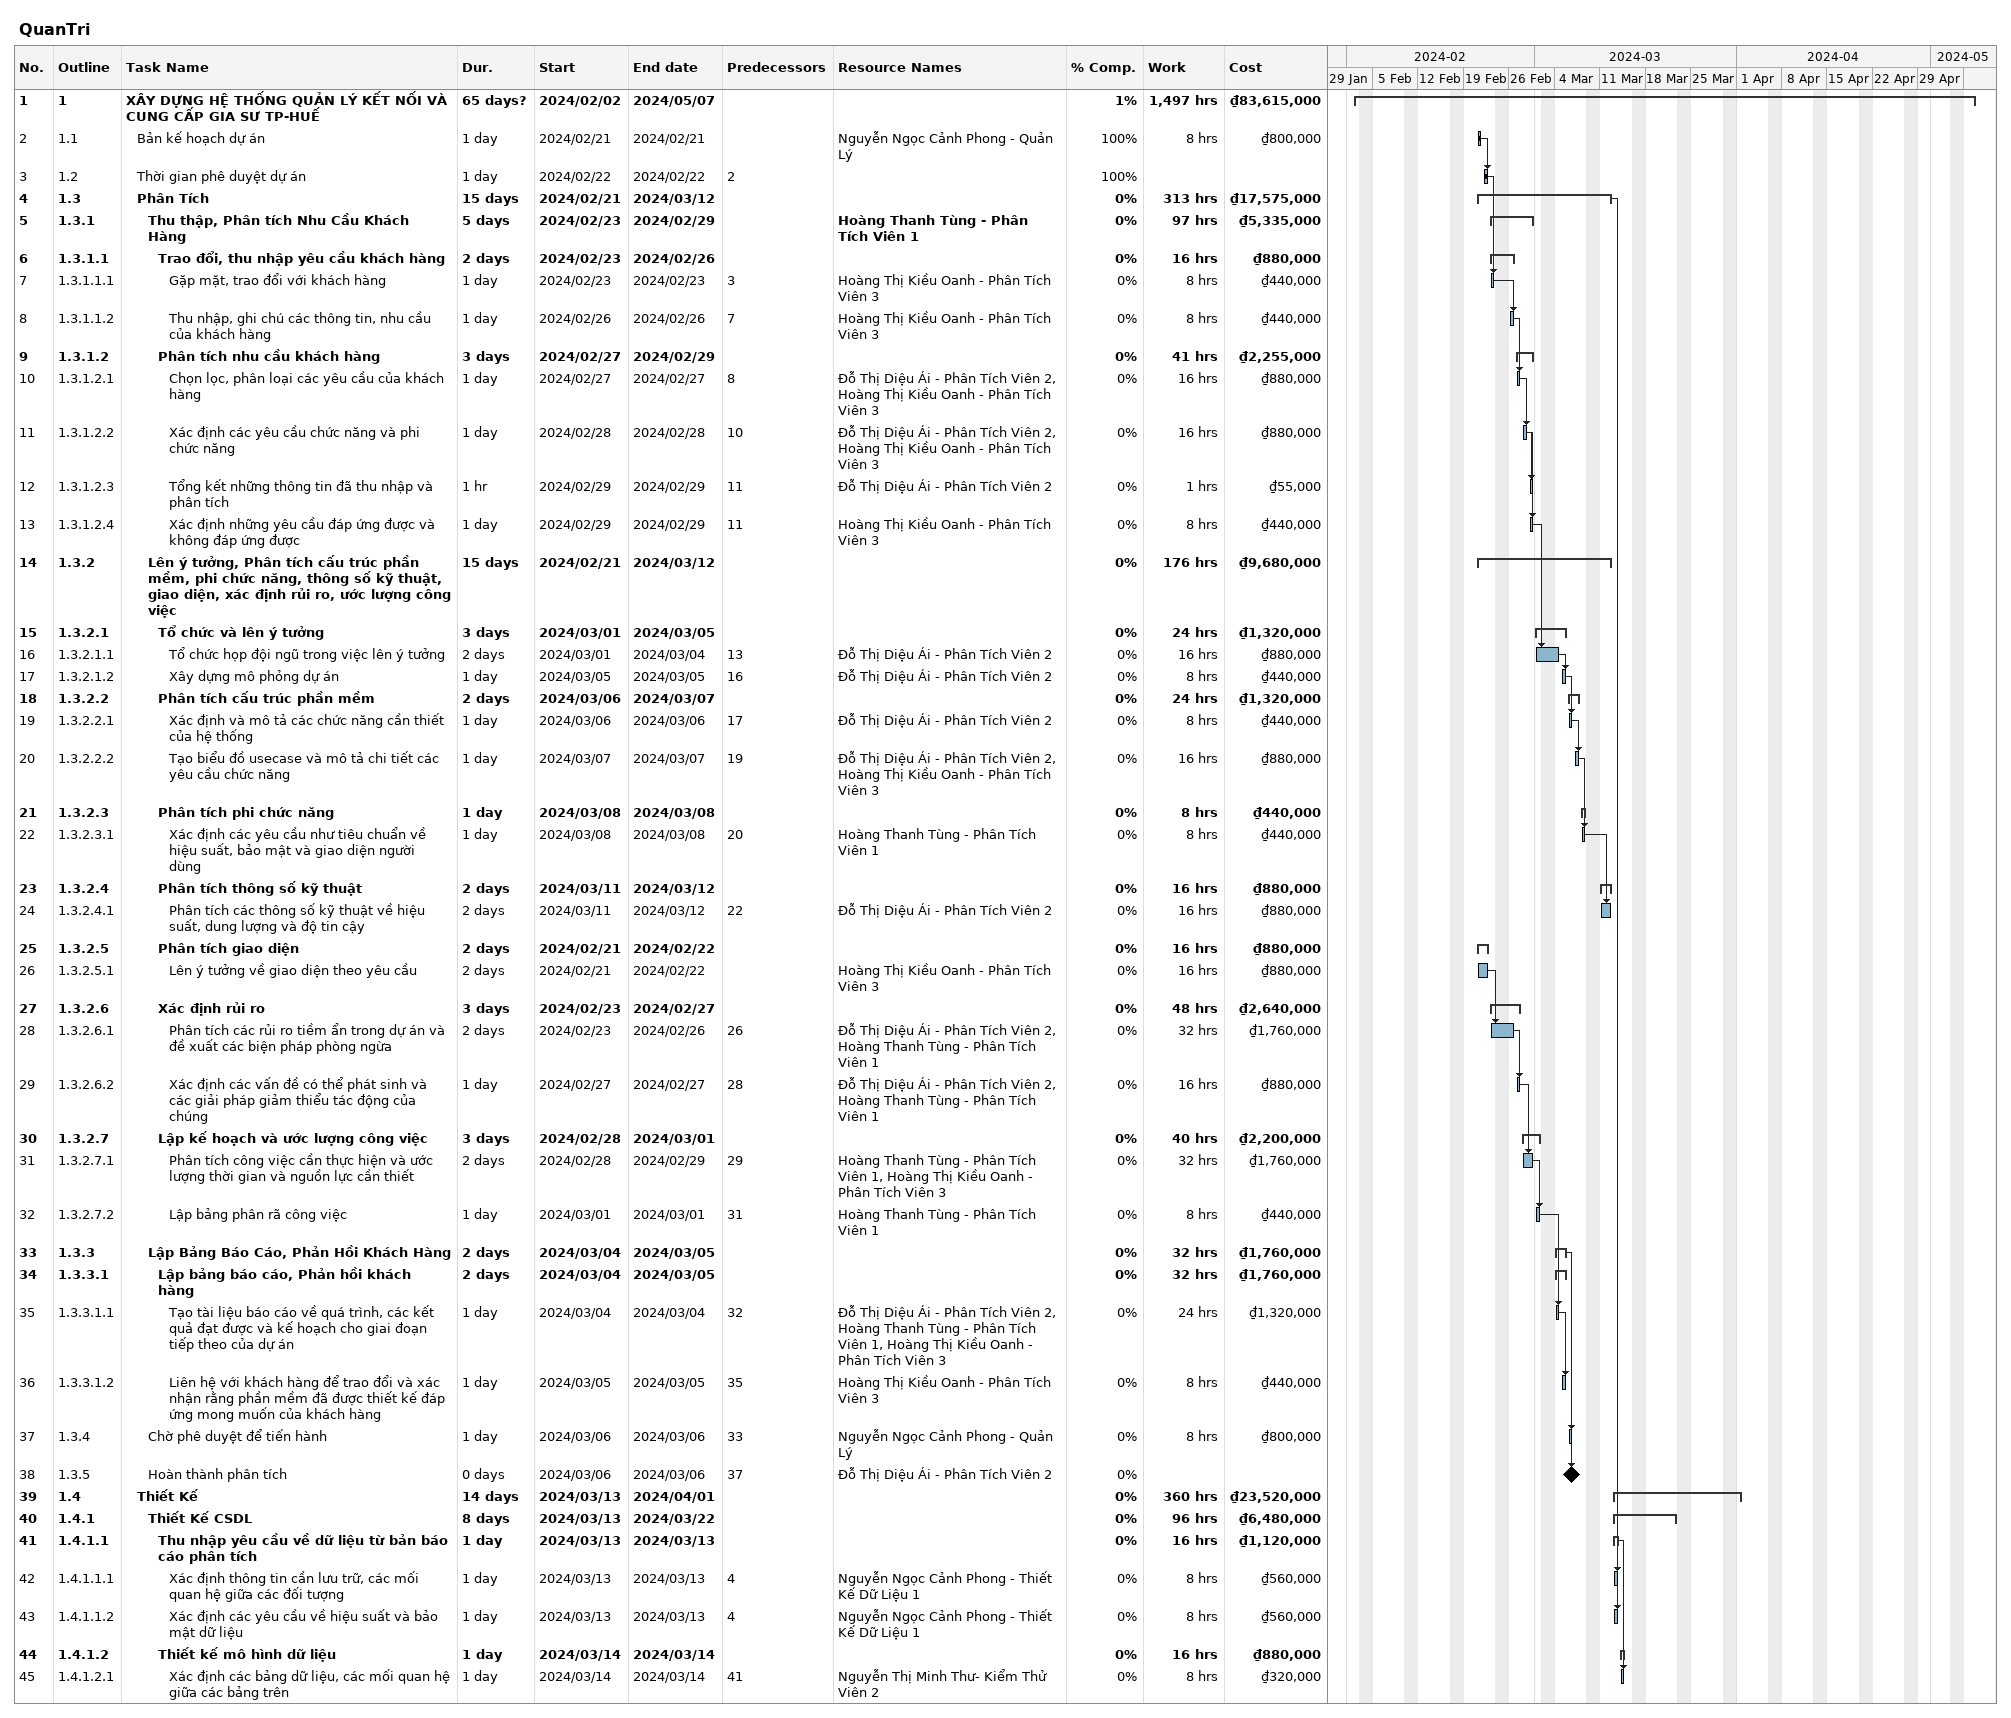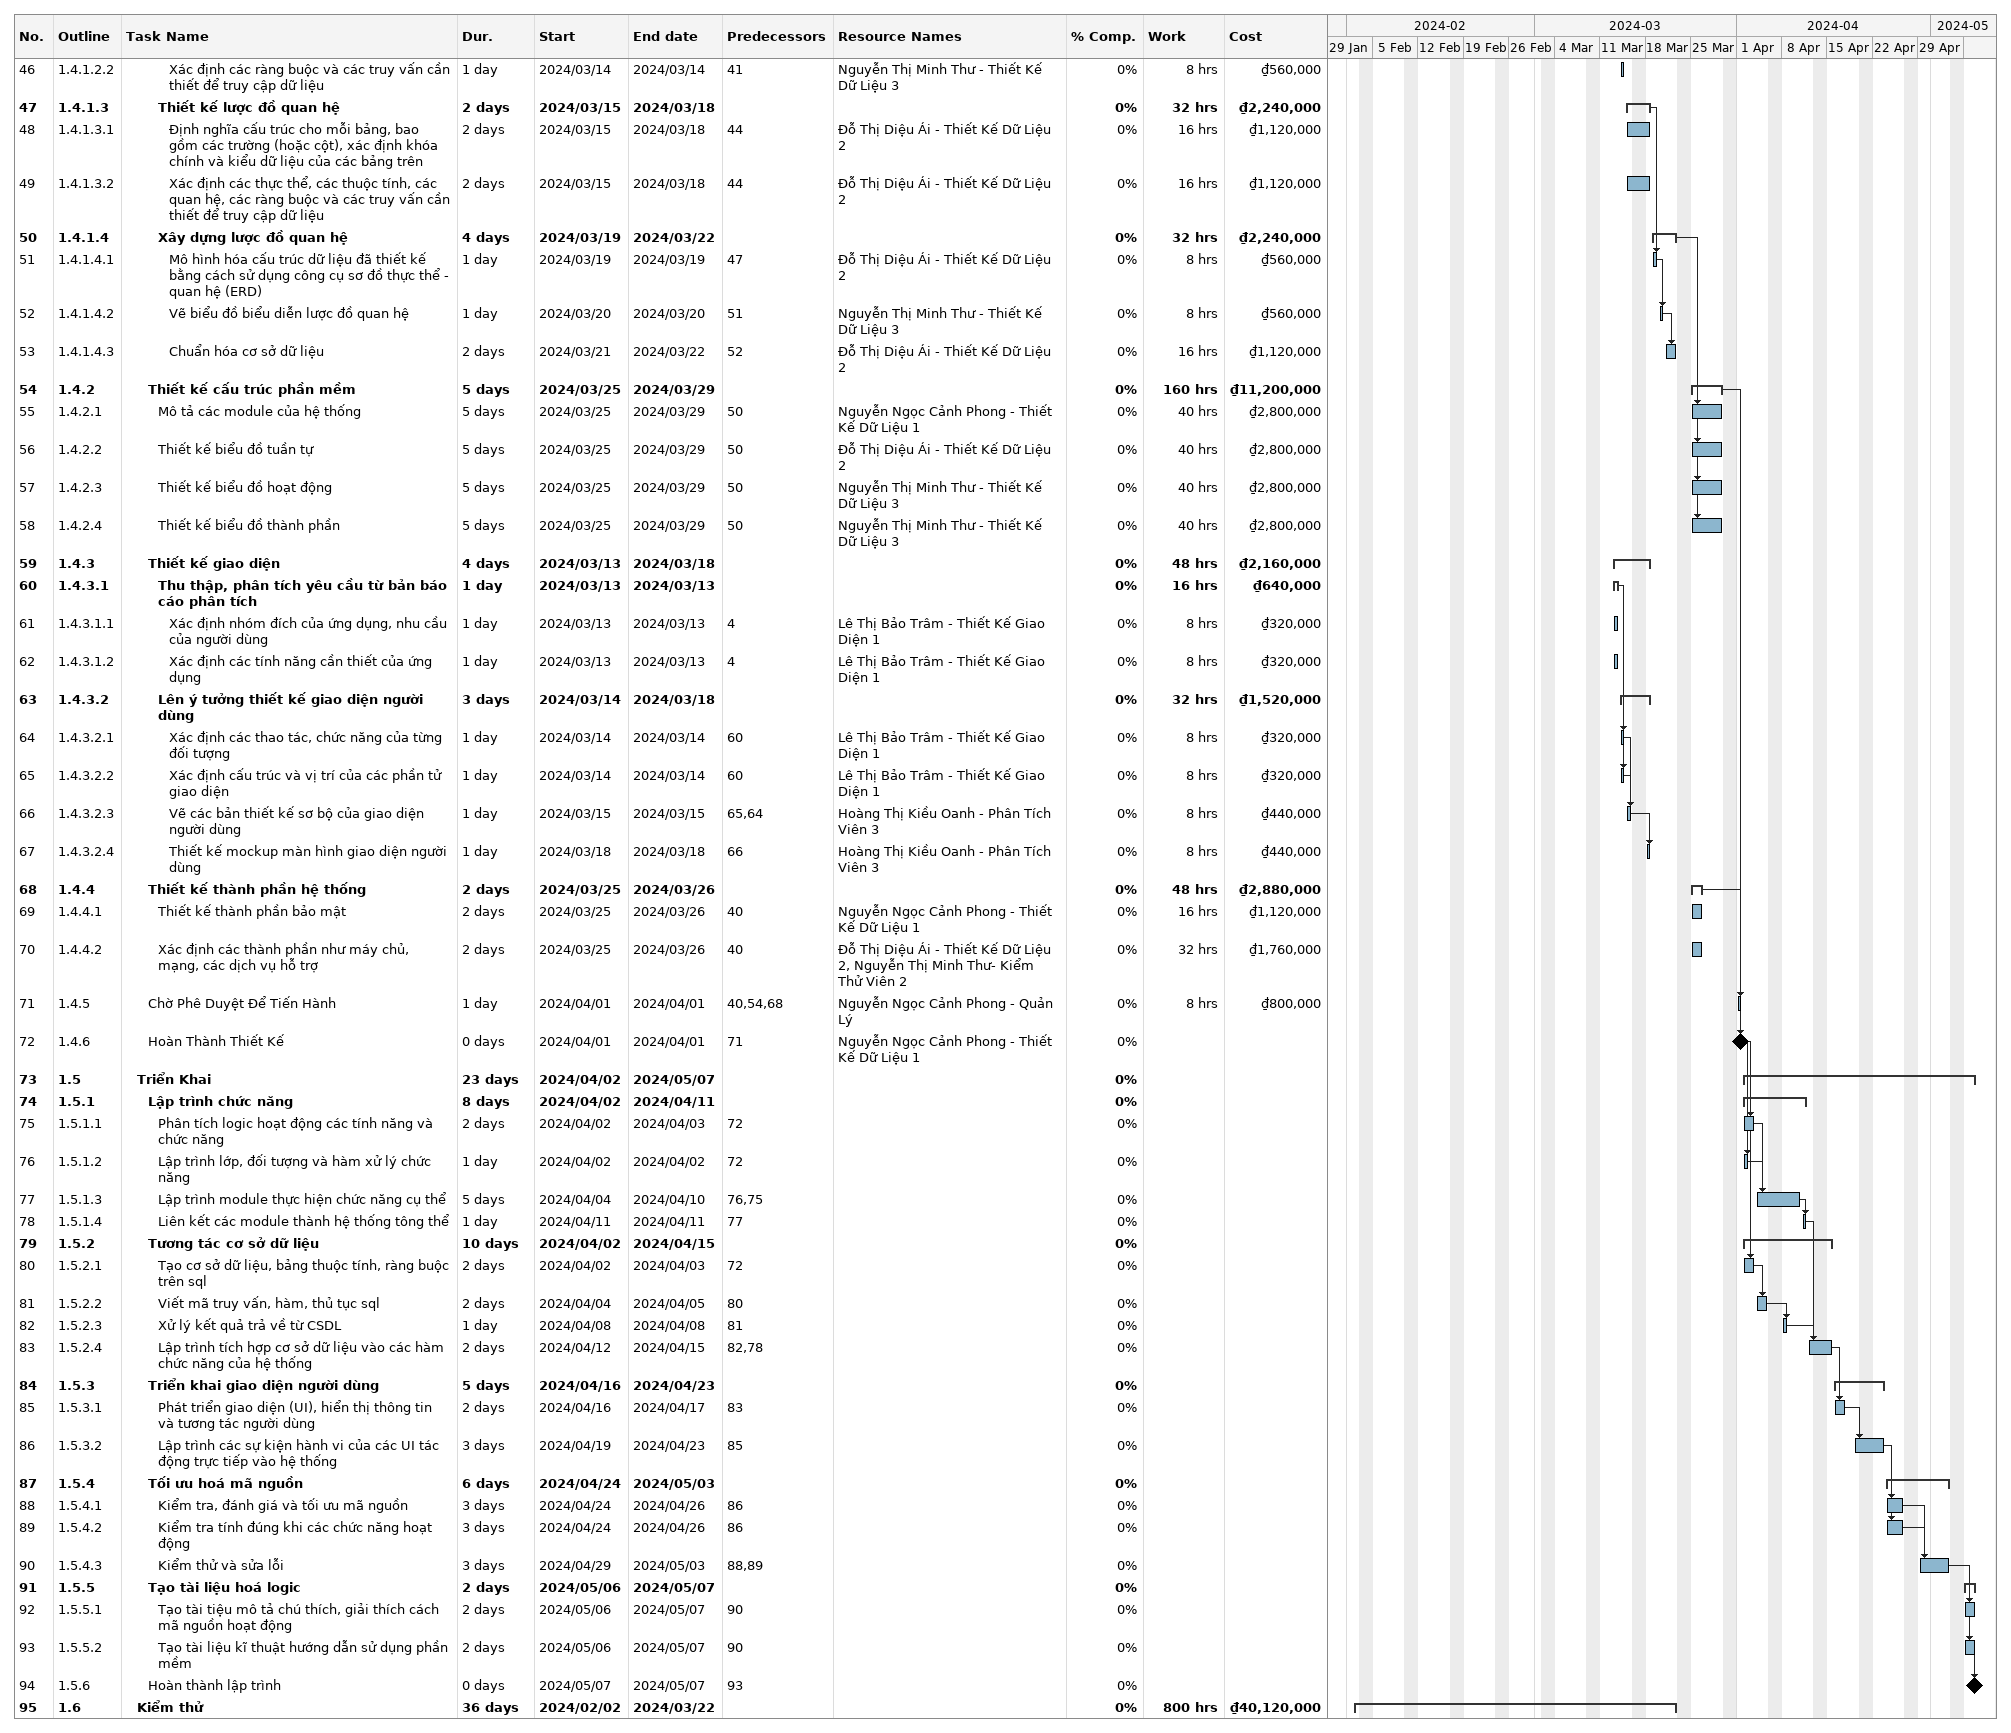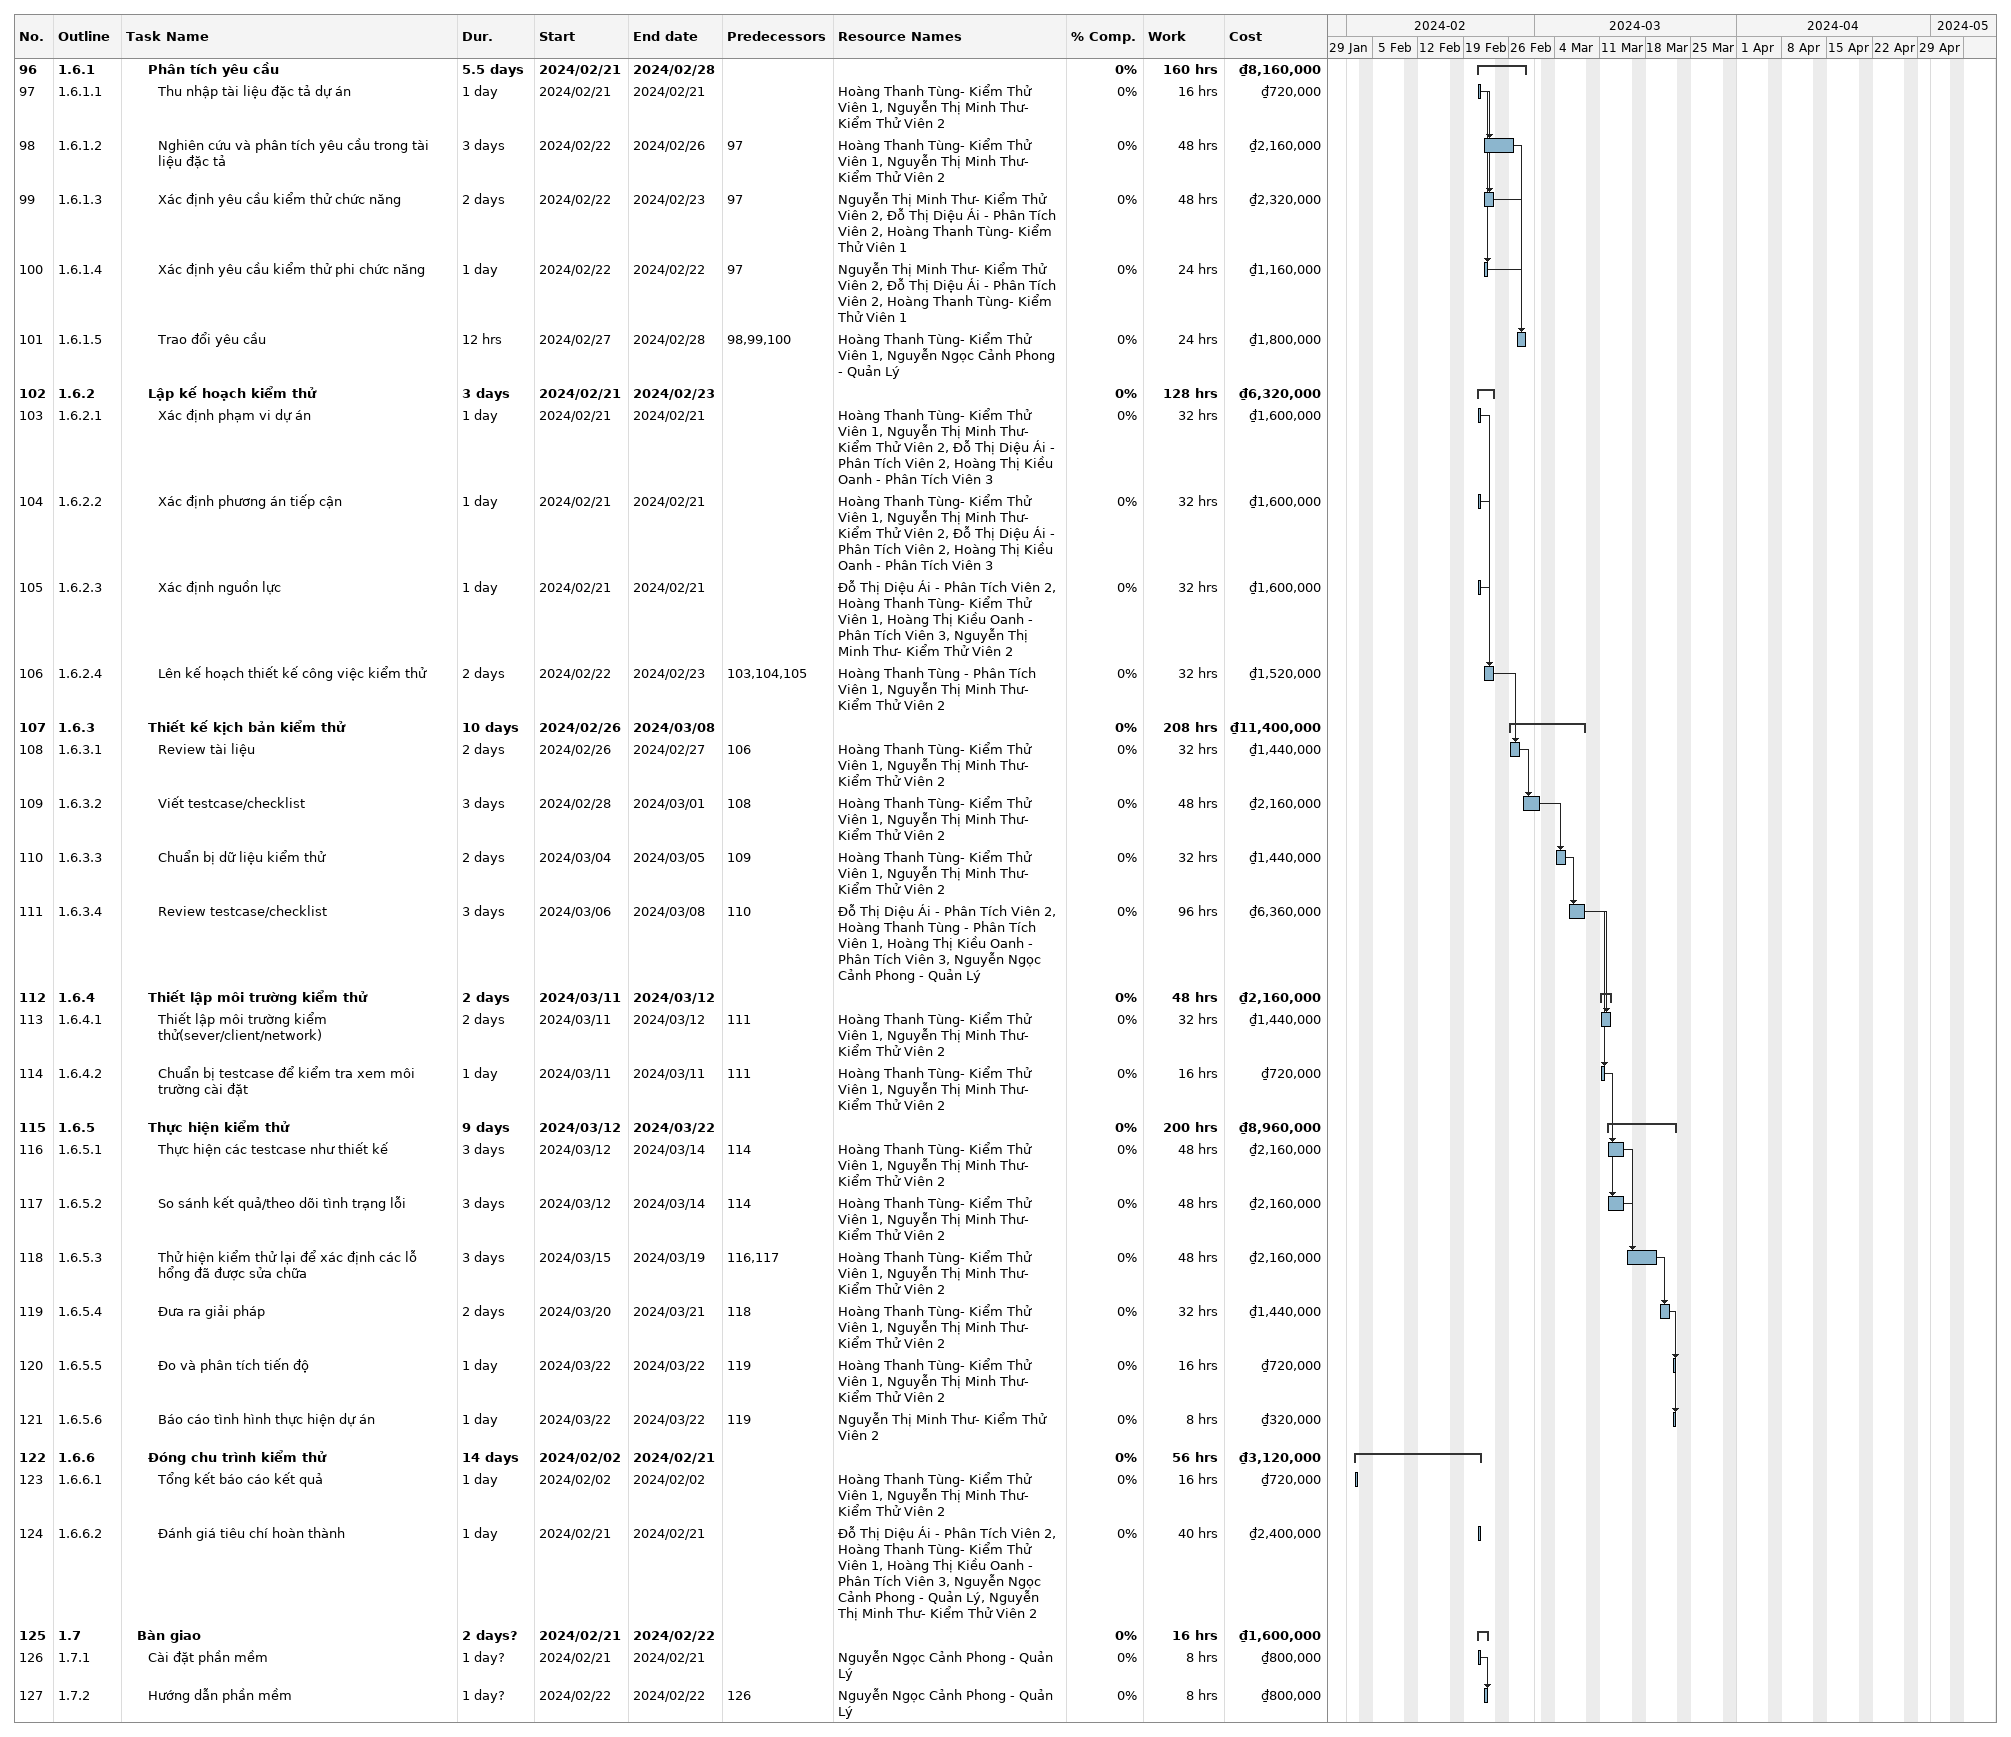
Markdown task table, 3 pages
QuanTri

| ID | WBS | Task | Duration | Start | Finish | Predecessors | Resources | % complete | Work (h) | Cost (₫) |
|---|---|---|---|---|---|---|---|---|---|---|
| 1 | 1 | **XÂY DỰNG HỆ THỐNG QUẢN LÝ KẾT NỐI VÀ CUNG CẤP GIA SƯ TP-HUẾ** | 65d? | 2024-02-02 | 2024-05-07 |  |  | 1 | 1497 | 83615000 |
| 2 | 1.1 | Bản kế hoạch dự án | 1d | 2024-02-21 | 2024-02-21 |  | Nguyễn Ngọc Cảnh Phong - Quản Lý | 100 | 8 | 800000 |
| 3 | 1.2 | Thời gian phê duyệt dự án | 1d | 2024-02-22 | 2024-02-22 | 2 |  | 100 |  |  |
| 4 | 1.3 | **Phân Tích** | 15d | 2024-02-21 | 2024-03-12 |  |  | 0 | 313 | 17575000 |
| 5 | 1.3.1 | **Thu thập, Phân tích Nhu Cầu Khách Hàng** | 5d | 2024-02-23 | 2024-02-29 |  | Hoàng Thanh Tùng - Phân Tích Viên 1 | 0 | 97 | 5335000 |
| 6 | 1.3.1.1 | **Trao đổi, thu nhập yêu cầu khách hàng** | 2d | 2024-02-23 | 2024-02-26 |  |  | 0 | 16 | 880000 |
| 7 | 1.3.1.1.1 | Gặp mặt, trao đổi với khách hàng | 1d | 2024-02-23 | 2024-02-23 | 3 | Hoàng Thị Kiều Oanh - Phân Tích Viên 3 | 0 | 8 | 440000 |
| 8 | 1.3.1.1.2 | Thu nhập, ghi chú các thông tin, nhu cầu của khách hàng | 1d | 2024-02-26 | 2024-02-26 | 7 | Hoàng Thị Kiều Oanh - Phân Tích Viên 3 | 0 | 8 | 440000 |
| 9 | 1.3.1.2 | **Phân tích nhu cầu khách hàng** | 3d | 2024-02-27 | 2024-02-29 |  |  | 0 | 41 | 2255000 |
| 10 | 1.3.1.2.1 | Chọn lọc, phân loại các yêu cầu của khách hàng | 1d | 2024-02-27 | 2024-02-27 | 8 | Đỗ Thị Diệu Ái - Phân Tích Viên 2, Hoàng Thị Kiều Oanh - Phân Tích Viên 3 | 0 | 16 | 880000 |
| 11 | 1.3.1.2.2 | Xác định các yêu cầu chức năng và phi chức năng | 1d | 2024-02-28 | 2024-02-28 | 10 | Đỗ Thị Diệu Ái - Phân Tích Viên 2, Hoàng Thị Kiều Oanh - Phân Tích Viên 3 | 0 | 16 | 880000 |
| 12 | 1.3.1.2.3 | Tổng kết những thông tin đã thu nhập và phân tích | 1h | 2024-02-29 | 2024-02-29 | 11 | Đỗ Thị Diệu Ái - Phân Tích Viên 2 | 0 | 1 | 55000 |
| 13 | 1.3.1.2.4 | Xác định những yêu cầu đáp ứng được và không đáp ứng được | 1d | 2024-02-29 | 2024-02-29 | 11 | Hoàng Thị Kiều Oanh - Phân Tích Viên 3 | 0 | 8 | 440000 |
| 14 | 1.3.2 | **Lên ý tưởng, Phân tích cấu trúc phần mềm, phi chức năng, thông số kỹ thuật, giao diện, xác định rủi ro, ước lượng công việc** | 15d | 2024-02-21 | 2024-03-12 |  |  | 0 | 176 | 9680000 |
| 15 | 1.3.2.1 | **Tổ chức và lên ý tưởng** | 3d | 2024-03-01 | 2024-03-05 |  |  | 0 | 24 | 1320000 |
| 16 | 1.3.2.1.1 | Tổ chức họp đội ngũ trong việc lên ý tưởng | 2d | 2024-03-01 | 2024-03-04 | 13 | Đỗ Thị Diệu Ái - Phân Tích Viên 2 | 0 | 16 | 880000 |
| 17 | 1.3.2.1.2 | Xây dựng mô phỏng dự án | 1d | 2024-03-05 | 2024-03-05 | 16 | Đỗ Thị Diệu Ái - Phân Tích Viên 2 | 0 | 8 | 440000 |
| 18 | 1.3.2.2 | **Phân tích cấu trúc phần mềm** | 2d | 2024-03-06 | 2024-03-07 |  |  | 0 | 24 | 1320000 |
| 19 | 1.3.2.2.1 | Xác định và mô tả các chức năng cần thiết của hệ thống | 1d | 2024-03-06 | 2024-03-06 | 17 | Đỗ Thị Diệu Ái - Phân Tích Viên 2 | 0 | 8 | 440000 |
| 20 | 1.3.2.2.2 | Tạo biểu đồ usecase và mô tả chi tiết các yêu cầu chức năng | 1d | 2024-03-07 | 2024-03-07 | 19 | Đỗ Thị Diệu Ái - Phân Tích Viên 2, Hoàng Thị Kiều Oanh - Phân Tích Viên 3 | 0 | 16 | 880000 |
| 21 | 1.3.2.3 | **Phân tích phi chức năng** | 1d | 2024-03-08 | 2024-03-08 |  |  | 0 | 8 | 440000 |
| 22 | 1.3.2.3.1 | Xác định các yêu cầu như tiêu chuẩn về hiệu suất, bảo mật và giao diện người dùng | 1d | 2024-03-08 | 2024-03-08 | 20 | Hoàng Thanh Tùng - Phân Tích Viên 1 | 0 | 8 | 440000 |
| 23 | 1.3.2.4 | **Phân tích thông số kỹ thuật** | 2d | 2024-03-11 | 2024-03-12 |  |  | 0 | 16 | 880000 |
| 24 | 1.3.2.4.1 | Phân tích các thông số kỹ thuật về hiệu suất, dung lượng và độ tin cậy | 2d | 2024-03-11 | 2024-03-12 | 22 | Đỗ Thị Diệu Ái - Phân Tích Viên 2 | 0 | 16 | 880000 |
| 25 | 1.3.2.5 | **Phân tích giao diện** | 2d | 2024-02-21 | 2024-02-22 |  |  | 0 | 16 | 880000 |
| 26 | 1.3.2.5.1 | Lên ý tưởng về giao diện theo yêu cầu | 2d | 2024-02-21 | 2024-02-22 |  | Hoàng Thị Kiều Oanh - Phân Tích Viên 3 | 0 | 16 | 880000 |
| 27 | 1.3.2.6 | **Xác định rủi ro** | 3d | 2024-02-23 | 2024-02-27 |  |  | 0 | 48 | 2640000 |
| 28 | 1.3.2.6.1 | Phân tích các rủi ro tiềm ẩn trong dự án và đề xuất các biện pháp phòng ngừa | 2d | 2024-02-23 | 2024-02-26 | 26 | Đỗ Thị Diệu Ái - Phân Tích Viên 2, Hoàng Thanh Tùng - Phân Tích Viên 1 | 0 | 32 | 1760000 |
| 29 | 1.3.2.6.2 | Xác định các vấn đề có thể phát sinh và các giải pháp giảm thiểu tác động của chúng | 1d | 2024-02-27 | 2024-02-27 | 28 | Đỗ Thị Diệu Ái - Phân Tích Viên 2, Hoàng Thanh Tùng - Phân Tích Viên 1 | 0 | 16 | 880000 |
| 30 | 1.3.2.7 | **Lập kế hoạch và ước lượng công việc** | 3d | 2024-02-28 | 2024-03-01 |  |  | 0 | 40 | 2200000 |
| 31 | 1.3.2.7.1 | Phân tích công việc cần thực hiện và ước lượng thời gian và nguồn lực cần thiết | 2d | 2024-02-28 | 2024-02-29 | 29 | Hoàng Thanh Tùng - Phân Tích Viên 1, Hoàng Thị Kiều Oanh - Phân Tích Viên 3 | 0 | 32 | 1760000 |
| 32 | 1.3.2.7.2 | Lập bảng phân rã công việc | 1d | 2024-03-01 | 2024-03-01 | 31 | Hoàng Thanh Tùng - Phân Tích Viên 1 | 0 | 8 | 440000 |
| 33 | 1.3.3 | **Lập Bảng Báo Cáo, Phản Hồi Khách Hàng** | 2d | 2024-03-04 | 2024-03-05 |  |  | 0 | 32 | 1760000 |
| 34 | 1.3.3.1 | **Lập bảng báo cáo, Phản hồi khách hàng** | 2d | 2024-03-04 | 2024-03-05 |  |  | 0 | 32 | 1760000 |
| 35 | 1.3.3.1.1 | Tạo tài liệu báo cáo về quá trình, các kết quả đạt được và kế hoạch cho giai đoạn tiếp theo của dự án | 1d | 2024-03-04 | 2024-03-04 | 32 | Đỗ Thị Diệu Ái - Phân Tích Viên 2, Hoàng Thanh Tùng - Phân Tích Viên 1, Hoàng Thị Kiều Oanh - Phân Tích Viên 3 | 0 | 24 | 1320000 |
| 36 | 1.3.3.1.2 | Liên hệ với khách hàng để trao đổi và xác nhận rằng phần mềm đã được thiết kế đáp ứng mong muốn của khách hàng | 1d | 2024-03-05 | 2024-03-05 | 35 | Hoàng Thị Kiều Oanh - Phân Tích Viên 3 | 0 | 8 | 440000 |
| 37 | 1.3.4 | Chờ phê duyệt để tiến hành | 1d | 2024-03-06 | 2024-03-06 | 33 | Nguyễn Ngọc Cảnh Phong - Quản Lý | 0 | 8 | 800000 |
| 38 | 1.3.5 | Hoàn thành phân tích | 0d | 2024-03-06 | 2024-03-06 | 37 | Đỗ Thị Diệu Ái - Phân Tích Viên 2 | 0 |  |  |
| 39 | 1.4 | **Thiết Kế** | 14d | 2024-03-13 | 2024-04-01 |  |  | 0 | 360 | 23520000 |
| 40 | 1.4.1 | **Thiết Kế CSDL** | 8d | 2024-03-13 | 2024-03-22 |  |  | 0 | 96 | 6480000 |
| 41 | 1.4.1.1 | **Thu nhập yêu cầu về dữ liệu từ bản báo cáo phân tích** | 1d | 2024-03-13 | 2024-03-13 |  |  | 0 | 16 | 1120000 |
| 42 | 1.4.1.1.1 | Xác định thông tin cần lưu trữ, các mối quan hệ giữa các đối tượng | 1d | 2024-03-13 | 2024-03-13 | 4 | Nguyễn Ngọc Cảnh Phong - Thiết Kế Dữ Liệu 1 | 0 | 8 | 560000 |
| 43 | 1.4.1.1.2 | Xác định các yêu cầu về hiệu suất và bảo mật dữ liệu | 1d | 2024-03-13 | 2024-03-13 | 4 | Nguyễn Ngọc Cảnh Phong - Thiết Kế Dữ Liệu 1 | 0 | 8 | 560000 |
| 44 | 1.4.1.2 | **Thiết kế mô hình dữ liệu** | 1d | 2024-03-14 | 2024-03-14 |  |  | 0 | 16 | 880000 |
| 45 | 1.4.1.2.1 | Xác định các bảng dữ liệu, các mối quan hệ giữa các bảng trên | 1d | 2024-03-14 | 2024-03-14 | 41 | Nguyễn Thị Minh Thư- Kiểm Thử Viên 2 | 0 | 8 | 320000 |
| 46 | 1.4.1.2.2 | Xác định các ràng buộc và các truy vấn cần thiết để truy cập dữ liệu | 1d | 2024-03-14 | 2024-03-14 | 41 | Nguyễn Thị Minh Thư - Thiết Kế Dữ Liệu 3 | 0 | 8 | 560000 |
| 47 | 1.4.1.3 | **Thiết kế lược đồ quan hệ** | 2d | 2024-03-15 | 2024-03-18 |  |  | 0 | 32 | 2240000 |
| 48 | 1.4.1.3.1 | Định nghĩa cấu trúc cho mỗi bảng, bao gồm các trường (hoặc cột), xác định khóa chính và kiểu dữ liệu của các bảng trên | 2d | 2024-03-15 | 2024-03-18 | 44 | Đỗ Thị Diệu Ái - Thiết Kế Dữ Liệu 2 | 0 | 16 | 1120000 |
| 49 | 1.4.1.3.2 | Xác định các thực thể, các thuộc tính, các quan hệ, các ràng buộc và các truy vấn cần thiết để truy cập dữ liệu | 2d | 2024-03-15 | 2024-03-18 | 44 | Đỗ Thị Diệu Ái - Thiết Kế Dữ Liệu 2 | 0 | 16 | 1120000 |
| 50 | 1.4.1.4 | **Xây dựng lược đồ quan hệ** | 4d | 2024-03-19 | 2024-03-22 |  |  | 0 | 32 | 2240000 |
| 51 | 1.4.1.4.1 | Mô hình hóa cấu trúc dữ liệu đã thiết kế bằng cách sử dụng công cụ sơ đồ thực thể - quan hệ (ERD) | 1d | 2024-03-19 | 2024-03-19 | 47 | Đỗ Thị Diệu Ái - Thiết Kế Dữ Liệu 2 | 0 | 8 | 560000 |
| 52 | 1.4.1.4.2 | Vẽ biểu đồ biểu diễn lược đồ quan hệ | 1d | 2024-03-20 | 2024-03-20 | 51 | Nguyễn Thị Minh Thư - Thiết Kế Dữ Liệu 3 | 0 | 8 | 560000 |
| 53 | 1.4.1.4.3 | Chuẩn hóa cơ sở dữ liệu | 2d | 2024-03-21 | 2024-03-22 | 52 | Đỗ Thị Diệu Ái - Thiết Kế Dữ Liệu 2 | 0 | 16 | 1120000 |
| 54 | 1.4.2 | **Thiết kế cấu trúc phần mềm** | 5d | 2024-03-25 | 2024-03-29 |  |  | 0 | 160 | 11200000 |
| 55 | 1.4.2.1 | Mô tả các module của hệ thống | 5d | 2024-03-25 | 2024-03-29 | 50 | Nguyễn Ngọc Cảnh Phong - Thiết Kế Dữ Liệu 1 | 0 | 40 | 2800000 |
| 56 | 1.4.2.2 | Thiết kế biểu đồ tuần tự | 5d | 2024-03-25 | 2024-03-29 | 50 | Đỗ Thị Diệu Ái - Thiết Kế Dữ Liệu 2 | 0 | 40 | 2800000 |
| 57 | 1.4.2.3 | Thiết kế biểu đồ hoạt động | 5d | 2024-03-25 | 2024-03-29 | 50 | Nguyễn Thị Minh Thư - Thiết Kế Dữ Liệu 3 | 0 | 40 | 2800000 |
| 58 | 1.4.2.4 | Thiết kế biểu đồ thành phần | 5d | 2024-03-25 | 2024-03-29 | 50 | Nguyễn Thị Minh Thư - Thiết Kế Dữ Liệu 3 | 0 | 40 | 2800000 |
| 59 | 1.4.3 | **Thiết kế giao diện** | 4d | 2024-03-13 | 2024-03-18 |  |  | 0 | 48 | 2160000 |
| 60 | 1.4.3.1 | **Thu thập, phân tích yêu cầu từ bản báo cáo phân tích** | 1d | 2024-03-13 | 2024-03-13 |  |  | 0 | 16 | 640000 |
| 61 | 1.4.3.1.1 | Xác định nhóm đích của ứng dụng, nhu cầu của người dùng | 1d | 2024-03-13 | 2024-03-13 | 4 | Lê Thị Bảo Trâm - Thiết Kế Giao Diện 1 | 0 | 8 | 320000 |
| 62 | 1.4.3.1.2 | Xác định các tính năng cần thiết của ứng dụng | 1d | 2024-03-13 | 2024-03-13 | 4 | Lê Thị Bảo Trâm - Thiết Kế Giao Diện 1 | 0 | 8 | 320000 |
| 63 | 1.4.3.2 | **Lên ý tưởng thiết kế giao diện người dùng** | 3d | 2024-03-14 | 2024-03-18 |  |  | 0 | 32 | 1520000 |
| 64 | 1.4.3.2.1 | Xác định các thao tác, chức năng của từng đối tượng | 1d | 2024-03-14 | 2024-03-14 | 60 | Lê Thị Bảo Trâm - Thiết Kế Giao Diện 1 | 0 | 8 | 320000 |
| 65 | 1.4.3.2.2 | Xác định cấu trúc và vị trí của các phần tử giao diện | 1d | 2024-03-14 | 2024-03-14 | 60 | Lê Thị Bảo Trâm - Thiết Kế Giao Diện 1 | 0 | 8 | 320000 |
| 66 | 1.4.3.2.3 | Vẽ các bản thiết kế sơ bộ của giao diện người dùng | 1d | 2024-03-15 | 2024-03-15 | 65, 64 | Hoàng Thị Kiều Oanh - Phân Tích Viên 3 | 0 | 8 | 440000 |
| 67 | 1.4.3.2.4 | Thiết kế mockup màn hình giao diện người dùng | 1d | 2024-03-18 | 2024-03-18 | 66 | Hoàng Thị Kiều Oanh - Phân Tích Viên 3 | 0 | 8 | 440000 |
| 68 | 1.4.4 | **Thiết kế thành phần hệ thống** | 2d | 2024-03-25 | 2024-03-26 |  |  | 0 | 48 | 2880000 |
| 69 | 1.4.4.1 | Thiết kế thành phần bảo mật | 2d | 2024-03-25 | 2024-03-26 | 40 | Nguyễn Ngọc Cảnh Phong - Thiết Kế Dữ Liệu 1 | 0 | 16 | 1120000 |
| 70 | 1.4.4.2 | Xác định các thành phần như máy chủ, mạng, các dịch vụ hỗ trợ | 2d | 2024-03-25 | 2024-03-26 | 40 | Đỗ Thị Diệu Ái - Thiết Kế Dữ Liệu 2, Nguyễn Thị Minh Thư- Kiểm Thử Viên 2 | 0 | 32 | 1760000 |
| 71 | 1.4.5 | Chờ Phê Duyệt Để Tiến Hành | 1d | 2024-04-01 | 2024-04-01 | 40, 54, 68 | Nguyễn Ngọc Cảnh Phong - Quản Lý | 0 | 8 | 800000 |
| 72 | 1.4.6 | Hoàn Thành Thiết Kế | 0d | 2024-04-01 | 2024-04-01 | 71 | Nguyễn Ngọc Cảnh Phong - Thiết Kế Dữ Liệu 1 | 0 |  |  |
| 73 | 1.5 | **Triển Khai** | 23d | 2024-04-02 | 2024-05-07 |  |  | 0 |  |  |
| 74 | 1.5.1 | **Lập trình chức năng** | 8d | 2024-04-02 | 2024-04-11 |  |  | 0 |  |  |
| 75 | 1.5.1.1 | Phân tích logic hoạt động các tính năng và chức năng | 2d | 2024-04-02 | 2024-04-03 | 72 |  | 0 |  |  |
| 76 | 1.5.1.2 | Lập trình lớp, đối tượng và hàm xử lý chức năng | 1d | 2024-04-02 | 2024-04-02 | 72 |  | 0 |  |  |
| 77 | 1.5.1.3 | Lập trình module thực hiện chức năng cụ thể | 5d | 2024-04-04 | 2024-04-10 | 76, 75 |  | 0 |  |  |
| 78 | 1.5.1.4 | Liên kết các module thành hệ thống tông thể | 1d | 2024-04-11 | 2024-04-11 | 77 |  | 0 |  |  |
| 79 | 1.5.2 | **Tương tác cơ sở dữ liệu** | 10d | 2024-04-02 | 2024-04-15 |  |  | 0 |  |  |
| 80 | 1.5.2.1 | Tạo cơ sở dữ liệu, bảng thuộc tính, ràng buộc trên sql | 2d | 2024-04-02 | 2024-04-03 | 72 |  | 0 |  |  |
| 81 | 1.5.2.2 | Viết mã truy vấn, hàm, thủ tục sql | 2d | 2024-04-04 | 2024-04-05 | 80 |  | 0 |  |  |
| 82 | 1.5.2.3 | Xử lý kết quả trả về từ CSDL | 1d | 2024-04-08 | 2024-04-08 | 81 |  | 0 |  |  |
| 83 | 1.5.2.4 | Lập trình tích hợp cơ sở dữ liệu vào các hàm chức năng của hệ thống | 2d | 2024-04-12 | 2024-04-15 | 82, 78 |  | 0 |  |  |
| 84 | 1.5.3 | **Triển khai giao diện người dùng** | 5d | 2024-04-16 | 2024-04-23 |  |  | 0 |  |  |
| 85 | 1.5.3.1 | Phát triển giao diện (UI), hiển thị thông tin và tương tác người dùng | 2d | 2024-04-16 | 2024-04-17 | 83 |  | 0 |  |  |
| 86 | 1.5.3.2 | Lập trình các sự kiện hành vi của các UI tác động trực tiếp vào hệ thống | 3d | 2024-04-19 | 2024-04-23 | 85 |  | 0 |  |  |
| 87 | 1.5.4 | **Tối ưu hoá mã nguồn** | 6d | 2024-04-24 | 2024-05-03 |  |  | 0 |  |  |
| 88 | 1.5.4.1 | Kiểm tra, đánh giá và tối ưu mã nguồn | 3d | 2024-04-24 | 2024-04-26 | 86 |  | 0 |  |  |
| 89 | 1.5.4.2 | Kiểm tra tính đúng khi các chức năng hoạt động | 3d | 2024-04-24 | 2024-04-26 | 86 |  | 0 |  |  |
| 90 | 1.5.4.3 | Kiểm thử và sửa lỗi | 3d | 2024-04-29 | 2024-05-03 | 88, 89 |  | 0 |  |  |
| 91 | 1.5.5 | **Tạo tài liệu hoá logic** | 2d | 2024-05-06 | 2024-05-07 |  |  | 0 |  |  |
| 92 | 1.5.5.1 | Tạo tài tiệu mô tả chú thích, giải thích cách mã nguồn hoạt động | 2d | 2024-05-06 | 2024-05-07 | 90 |  | 0 |  |  |
| 93 | 1.5.5.2 | Tạo tài liệu kĩ thuật hướng dẫn sử dụng phần mềm | 2d | 2024-05-06 | 2024-05-07 | 90 |  | 0 |  |  |
| 94 | 1.5.6 | Hoàn thành lập trình | 0d | 2024-05-07 | 2024-05-07 | 93 |  | 0 |  |  |
| 95 | 1.6 | **Kiểm thử** | 36d | 2024-02-02 | 2024-03-22 |  |  | 0 | 800 | 40120000 |
| 96 | 1.6.1 | **Phân tích yêu cầu** | 5.5d | 2024-02-21 | 2024-02-28 |  |  | 0 | 160 | 8160000 |
| 97 | 1.6.1.1 | Thu nhập tài liệu đặc tả dự án | 1d | 2024-02-21 | 2024-02-21 |  | Hoàng Thanh Tùng- Kiểm Thử Viên 1, Nguyễn Thị Minh Thư- Kiểm Thử Viên 2 | 0 | 16 | 720000 |
| 98 | 1.6.1.2 | Nghiên cứu và phân tích yêu cầu trong tài liệu đặc tả | 3d | 2024-02-22 | 2024-02-26 | 97 | Hoàng Thanh Tùng- Kiểm Thử Viên 1, Nguyễn Thị Minh Thư- Kiểm Thử Viên 2 | 0 | 48 | 2160000 |
| 99 | 1.6.1.3 | Xác định yêu cầu kiểm thử chức năng | 2d | 2024-02-22 | 2024-02-23 | 97 | Nguyễn Thị Minh Thư- Kiểm Thử Viên 2, Đỗ Thị Diệu Ái - Phân Tích Viên 2, Hoàng Thanh Tùng- Kiểm Thử Viên 1 | 0 | 48 | 2320000 |
| 100 | 1.6.1.4 | Xác định yêu cầu kiểm thử phi chức năng | 1d | 2024-02-22 | 2024-02-22 | 97 | Nguyễn Thị Minh Thư- Kiểm Thử Viên 2, Đỗ Thị Diệu Ái - Phân Tích Viên 2, Hoàng Thanh Tùng- Kiểm Thử Viên 1 | 0 | 24 | 1160000 |
| 101 | 1.6.1.5 | Trao đổi yêu cầu | 12h | 2024-02-27 | 2024-02-28 | 98, 99, 100 | Hoàng Thanh Tùng- Kiểm Thử Viên 1, Nguyễn Ngọc Cảnh Phong - Quản Lý | 0 | 24 | 1800000 |
| 102 | 1.6.2 | **Lập kế hoạch kiểm thử** | 3d | 2024-02-21 | 2024-02-23 |  |  | 0 | 128 | 6320000 |
| 103 | 1.6.2.1 | Xác định phạm vi dự án | 1d | 2024-02-21 | 2024-02-21 |  | Hoàng Thanh Tùng- Kiểm Thử Viên 1, Nguyễn Thị Minh Thư- Kiểm Thử Viên 2, Đỗ Thị Diệu Ái - Phân Tích Viên 2, Hoàng Thị Kiều Oanh - Phân Tích Viên 3 | 0 | 32 | 1600000 |
| 104 | 1.6.2.2 | Xác định phương án tiếp cận | 1d | 2024-02-21 | 2024-02-21 |  | Hoàng Thanh Tùng- Kiểm Thử Viên 1, Nguyễn Thị Minh Thư- Kiểm Thử Viên 2, Đỗ Thị Diệu Ái - Phân Tích Viên 2, Hoàng Thị Kiều Oanh - Phân Tích Viên 3 | 0 | 32 | 1600000 |
| 105 | 1.6.2.3 | Xác định nguồn lực | 1d | 2024-02-21 | 2024-02-21 |  | Đỗ Thị Diệu Ái - Phân Tích Viên 2, Hoàng Thanh Tùng- Kiểm Thử Viên 1, Hoàng Thị Kiều Oanh - Phân Tích Viên 3, Nguyễn Thị Minh Thư- Kiểm Thử Viên 2 | 0 | 32 | 1600000 |
| 106 | 1.6.2.4 | Lên kế hoạch thiết kế công việc kiểm thử | 2d | 2024-02-22 | 2024-02-23 | 103, 104, 105 | Hoàng Thanh Tùng - Phân Tích Viên 1, Nguyễn Thị Minh Thư- Kiểm Thử Viên 2 | 0 | 32 | 1520000 |
| 107 | 1.6.3 | **Thiết kế kịch bản kiểm thử** | 10d | 2024-02-26 | 2024-03-08 |  |  | 0 | 208 | 11400000 |
| 108 | 1.6.3.1 | Review tài liệu | 2d | 2024-02-26 | 2024-02-27 | 106 | Hoàng Thanh Tùng- Kiểm Thử Viên 1, Nguyễn Thị Minh Thư- Kiểm Thử Viên 2 | 0 | 32 | 1440000 |
| 109 | 1.6.3.2 | Viết testcase/checklist | 3d | 2024-02-28 | 2024-03-01 | 108 | Hoàng Thanh Tùng- Kiểm Thử Viên 1, Nguyễn Thị Minh Thư- Kiểm Thử Viên 2 | 0 | 48 | 2160000 |
| 110 | 1.6.3.3 | Chuẩn bị dữ liệu kiểm thử | 2d | 2024-03-04 | 2024-03-05 | 109 | Hoàng Thanh Tùng- Kiểm Thử Viên 1, Nguyễn Thị Minh Thư- Kiểm Thử Viên 2 | 0 | 32 | 1440000 |
| 111 | 1.6.3.4 | Review testcase/checklist | 3d | 2024-03-06 | 2024-03-08 | 110 | Đỗ Thị Diệu Ái - Phân Tích Viên 2, Hoàng Thanh Tùng - Phân Tích Viên 1, Hoàng Thị Kiều Oanh - Phân Tích Viên 3, Nguyễn Ngọc Cảnh Phong - Quản Lý | 0 | 96 | 6360000 |
| 112 | 1.6.4 | **Thiết lập môi trường kiểm thử** | 2d | 2024-03-11 | 2024-03-12 |  |  | 0 | 48 | 2160000 |
| 113 | 1.6.4.1 | Thiết lập môi trường kiểm thử(sever/client/network) | 2d | 2024-03-11 | 2024-03-12 | 111 | Hoàng Thanh Tùng- Kiểm Thử Viên 1, Nguyễn Thị Minh Thư- Kiểm Thử Viên 2 | 0 | 32 | 1440000 |
| 114 | 1.6.4.2 | Chuẩn bị testcase để kiểm tra xem môi trường cài đặt | 1d | 2024-03-11 | 2024-03-11 | 111 | Hoàng Thanh Tùng- Kiểm Thử Viên 1, Nguyễn Thị Minh Thư- Kiểm Thử Viên 2 | 0 | 16 | 720000 |
| 115 | 1.6.5 | **Thực hiện kiểm thử** | 9d | 2024-03-12 | 2024-03-22 |  |  | 0 | 200 | 8960000 |
| 116 | 1.6.5.1 | Thực hiện các testcase như thiết kế | 3d | 2024-03-12 | 2024-03-14 | 114 | Hoàng Thanh Tùng- Kiểm Thử Viên 1, Nguyễn Thị Minh Thư- Kiểm Thử Viên 2 | 0 | 48 | 2160000 |
| 117 | 1.6.5.2 | So sánh kết quả/theo dõi tình trạng lỗi | 3d | 2024-03-12 | 2024-03-14 | 114 | Hoàng Thanh Tùng- Kiểm Thử Viên 1, Nguyễn Thị Minh Thư- Kiểm Thử Viên 2 | 0 | 48 | 2160000 |
| 118 | 1.6.5.3 | Thử hiện kiểm thử lại để xác định các lỗ hổng đã được sửa chữa | 3d | 2024-03-15 | 2024-03-19 | 116, 117 | Hoàng Thanh Tùng- Kiểm Thử Viên 1, Nguyễn Thị Minh Thư- Kiểm Thử Viên 2 | 0 | 48 | 2160000 |
| 119 | 1.6.5.4 | Đưa ra giải pháp | 2d | 2024-03-20 | 2024-03-21 | 118 | Hoàng Thanh Tùng- Kiểm Thử Viên 1, Nguyễn Thị Minh Thư- Kiểm Thử Viên 2 | 0 | 32 | 1440000 |
| 120 | 1.6.5.5 | Đo và phân tích tiến độ | 1d | 2024-03-22 | 2024-03-22 | 119 | Hoàng Thanh Tùng- Kiểm Thử Viên 1, Nguyễn Thị Minh Thư- Kiểm Thử Viên 2 | 0 | 16 | 720000 |
| 121 | 1.6.5.6 | Báo cáo tình hình thực hiện dự án | 1d | 2024-03-22 | 2024-03-22 | 119 | Nguyễn Thị Minh Thư- Kiểm Thử Viên 2 | 0 | 8 | 320000 |
| 122 | 1.6.6 | **Đóng chu trình kiểm thử** | 14d | 2024-02-02 | 2024-02-21 |  |  | 0 | 56 | 3120000 |
| 123 | 1.6.6.1 | Tổng kết báo cáo kết quả | 1d | 2024-02-02 | 2024-02-02 |  | Hoàng Thanh Tùng- Kiểm Thử Viên 1, Nguyễn Thị Minh Thư- Kiểm Thử Viên 2 | 0 | 16 | 720000 |
| 124 | 1.6.6.2 | Đánh giá tiêu chí hoàn thành | 1d | 2024-02-21 | 2024-02-21 |  | Đỗ Thị Diệu Ái - Phân Tích Viên 2, Hoàng Thanh Tùng- Kiểm Thử Viên 1, Hoàng Thị Kiều Oanh - Phân Tích Viên 3, Nguyễn Ngọc Cảnh Phong - Quản Lý, Nguyễn Thị Minh Thư- Kiểm Thử Viên 2 | 0 | 40 | 2400000 |
| 125 | 1.7 | **Bàn giao** | 2d? | 2024-02-21 | 2024-02-22 |  |  | 0 | 16 | 1600000 |
| 126 | 1.7.1 | Cài đặt phần mềm | 1d? | 2024-02-21 | 2024-02-21 |  | Nguyễn Ngọc Cảnh Phong - Quản Lý | 0 | 8 | 800000 |
| 127 | 1.7.2 | Hướng dẫn phần mềm | 1d? | 2024-02-22 | 2024-02-22 | 126 | Nguyễn Ngọc Cảnh Phong - Quản Lý | 0 | 8 | 800000 |
